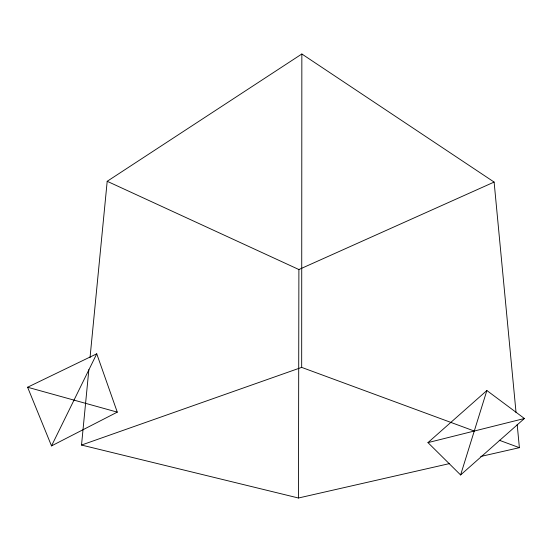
<?xml version="1.0" encoding="UTF-8"?>
<svg xmlns="http://www.w3.org/2000/svg" width="552" height="552" viewBox="0 0 552 552"><rect width="100%" height="100%" fill="white"/><g stroke="black" fill="none" stroke-linecap="round" stroke-linejoin="round"><path stroke-width="0.83" d="M474.23 431.022L301.675 367.391L301.847 53.992L107.198 181.291L90.024 357.696M449.659 463.556L298.459 498.007L298.894 269.535L107.198 181.291M298.459 498.007L81.517 445.05L88.858 369.688M460.609 474.955L486.871 390.526L524.4 418.499L460.609 474.955L427.966 442.614L486.871 390.526M51.522 445.906L96.745 353.804L117.279 412.137L51.522 445.906L27.6 387.235L96.745 353.804M298.894 269.535L494.116 182.07L516.044 412.544M81.517 445.05L301.675 367.391M427.966 442.614L524.4 418.499M480.744 456.476L519.384 447.672L517.183 424.536M27.6 387.235L117.279 412.137M499.229 440.234L519.384 447.672M301.847 53.992L494.116 182.07"/></g></svg>
